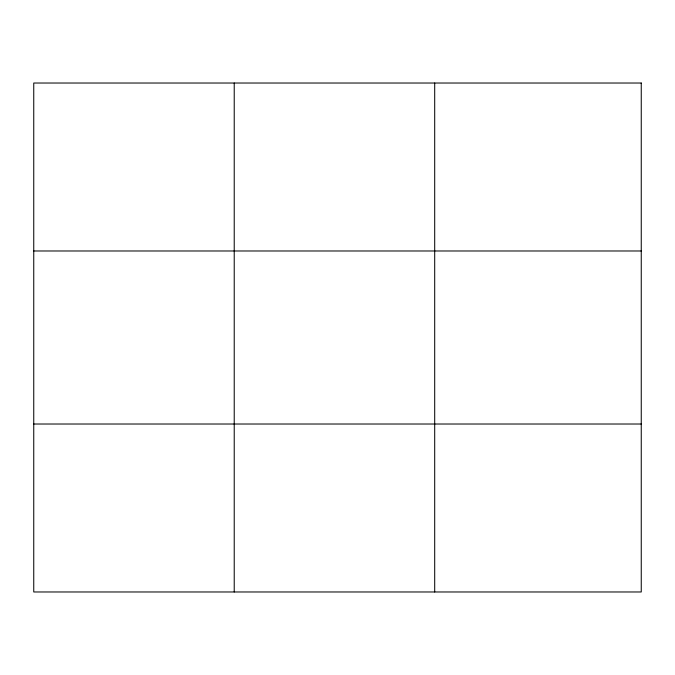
<?xml version="1.0" encoding="UTF-8"?>
<svg xmlns="http://www.w3.org/2000/svg" width="675" height="675" viewBox="0 0 675 675"><rect width="100%" height="100%" fill="white"/><g stroke="black" fill="none" stroke-linecap="round" stroke-linejoin="round"><path stroke-width="1.01" d="M234.225 591.975L234.225 83.025M434.7 591.975L434.7 83.025M33.75 250.982L641.25 250.982M33.75 424.018L641.25 424.018M641.25 83.025L641.25 591.975L33.75 591.975L33.75 83.025L641.25 83.025"/></g></svg>
